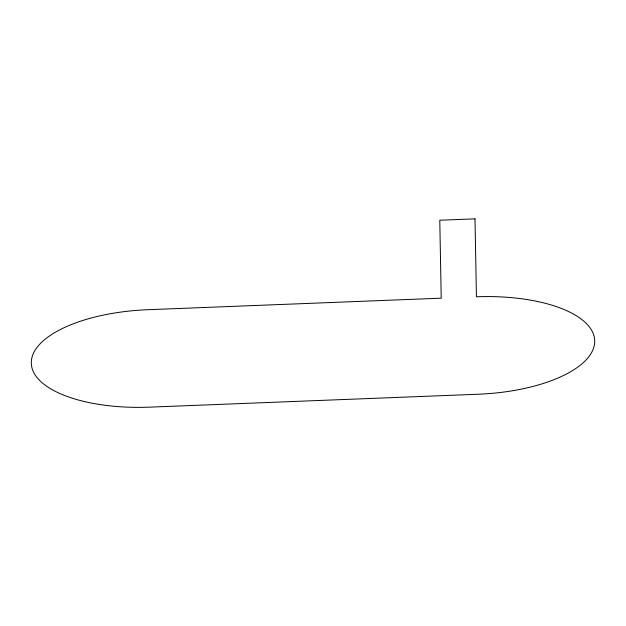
<?xml version="1.0" encoding="UTF-8"?>
<svg xmlns="http://www.w3.org/2000/svg" width="626" height="626" viewBox="0 0 626 626"><rect width="100%" height="100%" fill="white"/><g stroke="black" fill="none" stroke-linecap="round" stroke-linejoin="round"><path stroke-width="0.94" d="M474.993 218.85L439.781 220.227L441.22 298.179L147.783 309.714A117.469 48.711 -2.5 0 0 31.3 363.049A117.469 48.711 -2.5 0 0 149.567 407.15L478.217 394.231A117.469 48.711 -2.5 0 0 594.7 340.904A117.469 48.711 -2.5 0 0 476.433 296.794L474.993 218.85"/></g></svg>
